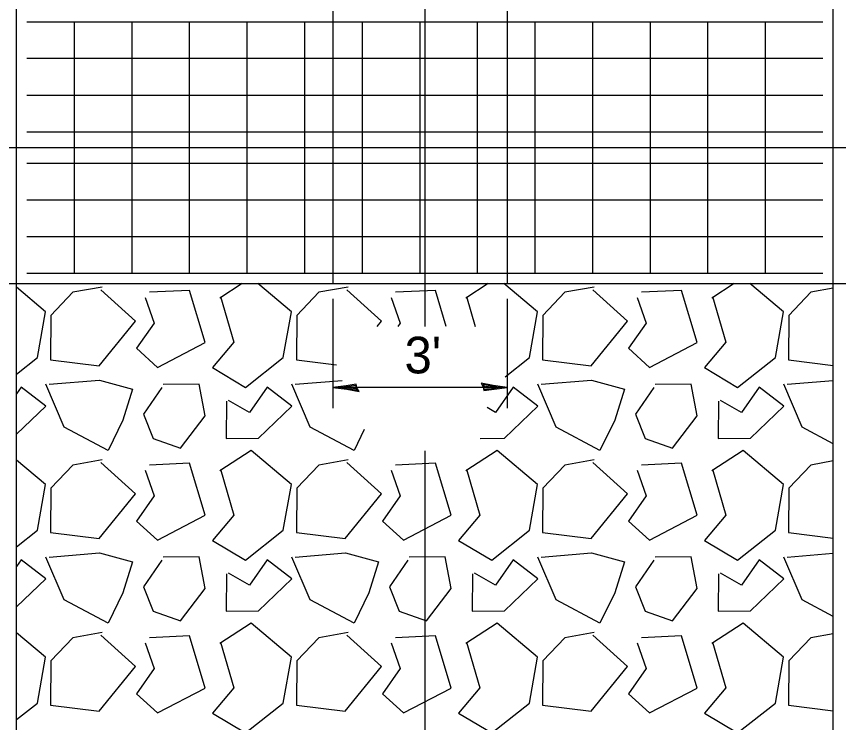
# Model space of a CAD drawing. Extents: x 0 to 2.83, y -0.08 to 1.83.
# Drawn here: x 0.7945 to 1.0562, y 0.988 to 1.2126 of the extents above; entities that cross this region are included whole.
import ezdxf

# ---------------------------------------------------------------- set-up
doc = ezdxf.new("R2010")
doc.units = 0
doc.layers.add('RD_Pr_Roadway_Dimensions', color=7, linetype='Continuous')
doc.layers.add('SH_General_Details', color=7, linetype='Continuous')

msp = doc.modelspace()

# ---------------------------------------------------------------- linework, layer by layer
at = {"layer": 'RD_Pr_Roadway_Dimensions'}
for p, q in [((0.89529, 1.12277), (0.89529, 1.08795)), ((0.95076, 1.12277), (0.95076, 1.08795)), ((0.95076, 1.09461), (0.89529, 1.09461))]:
    msp.add_line(p, q, dxfattribs=at)
for points in [[(0.90294, 1.09449), (0.90268, 1.09564), (0.89945, 1.09514), (0.89529, 1.09461), (0.89973, 1.094), (0.90362, 1.09331), (0.90294, 1.09449), (0.9026, 1.09525), (0.89808, 1.0946), (0.90302, 1.09373), (0.90229, 1.0947), (0.90021, 1.09457), (0.90221, 1.09427)], [(0.94311, 1.09472), (0.94336, 1.09358), (0.9466, 1.09407), (0.95076, 1.09461), (0.94632, 1.09522), (0.94243, 1.0959), (0.94311, 1.09472), (0.94345, 1.09396), (0.94796, 1.09461), (0.94303, 1.09548), (0.94376, 1.09451), (0.94583, 1.09464), (0.94384, 1.09494)]]:
    msp.add_lwpolyline(points, dxfattribs=at)
at = {"layer": 'SH_General_Details'}
for p, q in [((0.92462, 1.11399), (0.92462, 1.54371)), ((0.79456, 1.21097), (0.79456, 1.51361)), ((1.05457, 1.21097), (1.05457, 1.51361)), ((0.89529, 1.2143), (0.89529, 1.12766)), ((0.95076, 1.2143), (0.95076, 1.12766)), ((0.79456, 1.13099), (0.79456, 1.21097)), ((0.79789, 1.21097), (1.05124, 1.21097)), ((0.81291, 1.21097), (0.81291, 1.17431)), ((0.83124, 1.21097), (0.83124, 1.17431)), ((0.84957, 1.21097), (0.84957, 1.17431)), ((0.86791, 1.21097), (0.86791, 1.17431)), ((0.88624, 1.21097), (0.88624, 1.17431)), ((0.90457, 1.21097), (0.90457, 1.17431)), ((0.92291, 1.21097), (0.92291, 1.17431)), ((0.94124, 1.21097), (0.94124, 1.17431)), ((0.95957, 1.21097), (0.95957, 1.17431)), ((0.97791, 1.21097), (0.97791, 1.17431)), ((0.99624, 1.21097), (0.99624, 1.17431)), ((1.01457, 1.21097), (1.01457, 1.17431)), ((1.03291, 1.21097), (1.03291, 1.17431)), ((1.05457, 1.13099), (1.05457, 1.21097)), ((0.79789, 1.19931), (1.05124, 1.19931)), ((0.79789, 1.18764), (1.05124, 1.18764)), ((0.79789, 1.17597), (1.05124, 1.17597)), ((0.81291, 1.17431), (0.81291, 1.13099)), ((0.83124, 1.17431), (0.83124, 1.13099)), ((0.84957, 1.17431), (0.84957, 1.13099)), ((0.86791, 1.17431), (0.86791, 1.13099)), ((0.88624, 1.17431), (0.88624, 1.13099)), ((0.90457, 1.17431), (0.90457, 1.13099)), ((0.92291, 1.17431), (0.92291, 1.13099)), ((0.94124, 1.17431), (0.94124, 1.13099)), ((0.95957, 1.17431), (0.95957, 1.13099)), ((0.97791, 1.17431), (0.97791, 1.13099)), ((0.99624, 1.17431), (0.99624, 1.13099)), ((1.01457, 1.17431), (1.01457, 1.13099)), ((1.03291, 1.17431), (1.03291, 1.13099)), ((0.46566, 1.17098), (1.38359, 1.17098)), ((0.79789, 1.16599), (1.05124, 1.16599)), ((0.79789, 1.15432), (1.05124, 1.15432)), ((0.79789, 1.14265), (1.05124, 1.14265)), ((0.79456, 0.83553), (0.79456, 1.13099)), ((0.79789, 1.13099), (1.05124, 1.13099)), ((1.05457, 0.83755), (1.05457, 1.13099)), ((0.55591, 1.12766), (1.29334, 1.12766)), ((0.92462, 0.75842), (0.92462, 1.07437))]:
    msp.add_line(p, q, dxfattribs=at)
for points in [[(0.79456, 1.09884), (0.8012, 1.10408), (0.8038, 1.11869), (0.79456, 1.12645)], [(0.82182, 1.12654), (0.81248, 1.12486), (0.80548, 1.1175), (0.8054, 1.10335), (0.82092, 1.10145), (0.8324, 1.1157), (0.82137, 1.12563)], [(0.83554, 1.12326), (0.83835, 1.11508), (0.83272, 1.10704), (0.8394, 1.10094), (0.8546, 1.10885), (0.84964, 1.12545), (0.83688, 1.12487)], [(0.85948, 1.12349), (0.86372, 1.10895), (0.85696, 1.10089), (0.86751, 1.09462), (0.8795, 1.10408), (0.8821, 1.11869), (0.87143, 1.12766)], [(0.86637, 1.12766), (0.85926, 1.12303)], [(0.90012, 1.12654), (0.89078, 1.12486), (0.88379, 1.1175), (0.8837, 1.10335), (0.89643, 1.10179)], [(0.90933, 1.11399), (0.91071, 1.1157), (0.89968, 1.12563)], [(0.93137, 1.11399), (0.92795, 1.12545), (0.91519, 1.12487)], [(0.94468, 1.12766), (0.93756, 1.12303)], [(0.95012, 1.09801), (0.95781, 1.10408), (0.96041, 1.11869), (0.94974, 1.12766)], [(0.97843, 1.12654), (0.96909, 1.12486), (0.9621, 1.1175), (0.96201, 1.10335), (0.97753, 1.10145), (0.98902, 1.1157), (0.97798, 1.12563)], [(0.99215, 1.12326), (0.99496, 1.11508), (0.98934, 1.10704), (0.99602, 1.10094), (1.01122, 1.10885), (1.00626, 1.12545), (0.9935, 1.12487)], [(1.0161, 1.12349), (1.02034, 1.10895), (1.01358, 1.10089), (1.02412, 1.09462), (1.03612, 1.10408), (1.03872, 1.11869), (1.02804, 1.12766)], [(1.02299, 1.12766), (1.01587, 1.12303)], [(1.05457, 1.12615), (1.0474, 1.12486), (1.0404, 1.1175), (1.04032, 1.10335), (1.05457, 1.10161)], [(0.91384, 1.12326), (0.91666, 1.11508), (0.9159, 1.11399)], [(0.93779, 1.12349), (0.94056, 1.11399)], [(0.80501, 1.09559), (0.82096, 1.09689), (0.83149, 1.09402), (0.82838, 1.08419), (0.82369, 1.07456), (0.80971, 1.08195), (0.80387, 1.09558)], [(0.88332, 1.09559), (0.89827, 1.09681)], [(0.96162, 1.09559), (0.97758, 1.09689), (0.9881, 1.09402), (0.985, 1.08419), (0.9803, 1.07456), (0.96632, 1.08195), (0.96048, 1.09558)], [(1.03993, 1.09559), (1.05457, 1.09679)], [(0.79456, 1.07971), (0.80387, 1.0886), (0.79604, 1.09467), (0.79456, 1.09255)], [(0.84083, 1.09458), (0.83498, 1.08608), (0.83802, 1.07835), (0.84672, 1.07525), (0.8546, 1.08559), (0.85268, 1.09561), (0.84129, 1.09549)], [(0.8614, 1.09022), (0.86129, 1.07836), (0.87155, 1.07846), (0.88218, 1.0886), (0.87435, 1.09467), (0.86873, 1.08665), (0.86208, 1.09045)], [(0.90521, 1.08116), (0.902, 1.07456), (0.88802, 1.08195), (0.88218, 1.09558)], [(0.94215, 1.07838), (0.94986, 1.07846), (0.96048, 1.0886), (0.95266, 1.09467), (0.94704, 1.08665), (0.94438, 1.08816)], [(0.99744, 1.09458), (0.9916, 1.08608), (0.99463, 1.07835), (1.00334, 1.07525), (1.01122, 1.08559), (1.00929, 1.09561), (0.9979, 1.09549)], [(1.01802, 1.09022), (1.0179, 1.07836), (1.02816, 1.07846), (1.03879, 1.0886), (1.03096, 1.09467), (1.02534, 1.08665), (1.01869, 1.09045)], [(1.05457, 1.07669), (1.04463, 1.08195), (1.03879, 1.09558)], [(0.85948, 1.06854), (0.86372, 1.05399), (0.85696, 1.04593), (0.86751, 1.03967), (0.8795, 1.04913), (0.8821, 1.06374), (0.86922, 1.07456), (0.85926, 1.06808)], [(0.93779, 1.06854), (0.94203, 1.05399), (0.93527, 1.04593), (0.94582, 1.03967), (0.95781, 1.04913), (0.96041, 1.06374), (0.94753, 1.07456), (0.93756, 1.06808)], [(1.0161, 1.06854), (1.02034, 1.05399), (1.01358, 1.04593), (1.02412, 1.03967), (1.03612, 1.04913), (1.03872, 1.06374), (1.02584, 1.07456), (1.01587, 1.06808)], [(0.79456, 1.04389), (0.8012, 1.04913), (0.8038, 1.06374), (0.79456, 1.0715)], [(0.82182, 1.07159), (0.81248, 1.06991), (0.80548, 1.06255), (0.8054, 1.04839), (0.82092, 1.0465), (0.8324, 1.06075), (0.82137, 1.07067)], [(0.83554, 1.06831), (0.83835, 1.06013), (0.83272, 1.05209), (0.8394, 1.04599), (0.8546, 1.0539), (0.84964, 1.0705), (0.83688, 1.06991)], [(0.90012, 1.07159), (0.89078, 1.06991), (0.88379, 1.06255), (0.8837, 1.04839), (0.89922, 1.0465), (0.91071, 1.06075), (0.89968, 1.07067)], [(0.91384, 1.06831), (0.91666, 1.06013), (0.91103, 1.05209), (0.91771, 1.04599), (0.93291, 1.0539), (0.92795, 1.0705), (0.91519, 1.06991)], [(0.97843, 1.07159), (0.96909, 1.06991), (0.9621, 1.06255), (0.96201, 1.04839), (0.97753, 1.0465), (0.98902, 1.06075), (0.97798, 1.07067)], [(0.99215, 1.06831), (0.99496, 1.06013), (0.98934, 1.05209), (0.99602, 1.04599), (1.01122, 1.0539), (1.00626, 1.0705), (0.9935, 1.06991)], [(1.05457, 1.0712), (1.0474, 1.06991), (1.0404, 1.06255), (1.04032, 1.04839), (1.05457, 1.04665)], [(0.80501, 1.04063), (0.82096, 1.04194), (0.83149, 1.03907), (0.82838, 1.02923), (0.82369, 1.01961), (0.80971, 1.02699), (0.80387, 1.04063)], [(0.88332, 1.04063), (0.89927, 1.04194), (0.9098, 1.03907), (0.90669, 1.02923), (0.902, 1.01961), (0.88802, 1.02699), (0.88218, 1.04063)], [(0.96162, 1.04063), (0.97758, 1.04194), (0.9881, 1.03907), (0.985, 1.02923), (0.9803, 1.01961), (0.96632, 1.02699), (0.96048, 1.04063)], [(1.03993, 1.04063), (1.05457, 1.04183)], [(0.79456, 1.02476), (0.80387, 1.03365), (0.79604, 1.03972), (0.79456, 1.0376)], [(0.84083, 1.03963), (0.83498, 1.03113), (0.83802, 1.0234), (0.84672, 1.0203), (0.8546, 1.03064), (0.85268, 1.04065), (0.84129, 1.04054)], [(0.8614, 1.03527), (0.86129, 1.02341), (0.87155, 1.02351), (0.88218, 1.03365), (0.87435, 1.03972), (0.86873, 1.03169), (0.86208, 1.03549)], [(0.91914, 1.03963), (0.91329, 1.03113), (0.91632, 1.0234), (0.92503, 1.0203), (0.93291, 1.03064), (0.93098, 1.04065), (0.9196, 1.04054)], [(0.93971, 1.03527), (0.9396, 1.02341), (0.94986, 1.02351), (0.96048, 1.03365), (0.95266, 1.03972), (0.94704, 1.03169), (0.94038, 1.03549)], [(0.99744, 1.03963), (0.9916, 1.03113), (0.99463, 1.0234), (1.00334, 1.0203), (1.01122, 1.03064), (1.00929, 1.04065), (0.9979, 1.04054)], [(1.01802, 1.03527), (1.0179, 1.02341), (1.02816, 1.02351), (1.03879, 1.03365), (1.03096, 1.03972), (1.02534, 1.03169), (1.01869, 1.03549)], [(1.05457, 1.02174), (1.04463, 1.02699), (1.03879, 1.04063)], [(0.85948, 1.01359), (0.86372, 0.99904), (0.85696, 0.99098), (0.86751, 0.98471), (0.8795, 0.99417), (0.8821, 1.00879), (0.86922, 1.01961), (0.85926, 1.01313)], [(0.93779, 1.01359), (0.94203, 0.99904), (0.93527, 0.99098), (0.94582, 0.98471), (0.95781, 0.99417), (0.96041, 1.00879), (0.94753, 1.01961), (0.93756, 1.01313)], [(1.0161, 1.01359), (1.02034, 0.99904), (1.01358, 0.99098), (1.02412, 0.98471), (1.03612, 0.99417), (1.03872, 1.00879), (1.02584, 1.01961), (1.01587, 1.01313)], [(0.79456, 0.98894), (0.8012, 0.99417), (0.8038, 1.00879), (0.79456, 1.01655)], [(0.82182, 1.01663), (0.81248, 1.01495), (0.80548, 1.00759), (0.8054, 0.99344), (0.82092, 0.99155), (0.8324, 1.00579), (0.82137, 1.01572)], [(0.83554, 1.01335), (0.83835, 1.00517), (0.83272, 0.99713), (0.8394, 0.99103), (0.8546, 0.99895), (0.84964, 1.01555), (0.83688, 1.01496)], [(0.90012, 1.01663), (0.89078, 1.01495), (0.88379, 1.00759), (0.8837, 0.99344), (0.89922, 0.99155), (0.91071, 1.00579), (0.89968, 1.01572)], [(0.91384, 1.01335), (0.91666, 1.00517), (0.91103, 0.99713), (0.91771, 0.99103), (0.93291, 0.99895), (0.92795, 1.01555), (0.91519, 1.01496)], [(0.97843, 1.01663), (0.96909, 1.01495), (0.9621, 1.00759), (0.96201, 0.99344), (0.97753, 0.99155), (0.98902, 1.00579), (0.97798, 1.01572)], [(0.99215, 1.01335), (0.99496, 1.00517), (0.98934, 0.99713), (0.99602, 0.99103), (1.01122, 0.99895), (1.00626, 1.01555), (0.9935, 1.01496)], [(1.05457, 1.01624), (1.0474, 1.01495), (1.0404, 1.00759), (1.04032, 0.99344), (1.05457, 0.9917)]]:
    msp.add_lwpolyline(points, dxfattribs=at)

# ---------------------------------------------------------------- texts
at = {"layer": 'RD_Pr_Roadway_Dimensions'}
msp.add_text("3'", height=0.011667, dxfattribs=at).set_placement((0.91808, 1.09906))

doc.saveas('drawing.dxf')
